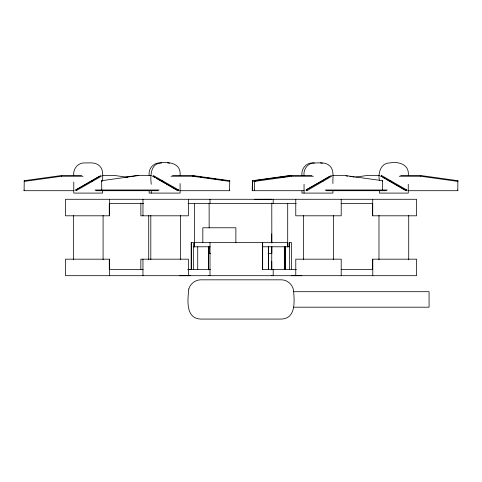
<?xml version="1.0" encoding="UTF-8"?>
<svg xmlns="http://www.w3.org/2000/svg" width="482" height="482" viewBox="0 0 482 482"><rect width="100%" height="100%" fill="white"/><g stroke="black" fill="none" stroke-linecap="round" stroke-linejoin="round"><path stroke-width="0.72" d="M109.287 215.803L109.287 203.416L143.763 203.416M109.414 199.283L109.414 215.803L65.504 215.803L65.504 199.283L416.569 199.283L416.569 215.803L372.652 215.803L372.652 203.416M140.858 203.036L140.858 215.803L188.39 215.803L188.39 199.283M142.961 215.803L142.961 199.283M210.001 203.416L210.001 199.283M268.486 269.311L268.504 246.784M273.192 203.416L273.192 199.283M284.717 269.498L284.717 246.784M284.91 269.498L284.91 246.784M295.773 199.283L295.773 215.803L341.208 215.803L341.208 199.283M372.652 269.498L372.652 259.171L416.569 259.171L416.569 275.692L65.504 275.692L65.504 259.171L109.48 259.171L109.48 275.692M372.785 275.692L372.785 259.171M372.719 215.803L372.719 199.283M101.624 181.413L101.63 180.696L138.732 175.532M101.756 189.992L101.756 190.703L101.63 180.696M382.479 181.413L382.479 180.696L345.239 175.532L332.562 175.532M73.975 190.703L24.106 190.703L24.227 180.696L61.473 175.532L81.603 175.532M179.726 190.703L229.595 190.703L229.721 180.696L192.619 175.532L172.484 175.532M311.878 175.532L289.646 175.532L252.405 180.696L252.279 190.703L304.25 190.703M252.279 190.703L252.405 180.696M254.502 180.696L254.508 181.413L291.749 176.249L291.743 175.532L254.502 180.696L254.376 190.703L254.376 189.992M407.899 190.703L457.773 190.703L457.894 180.696L420.798 175.532L400.663 175.532M154.656 177.352L152.746 176.249L153.372 175.532L178.702 189.992L178.292 190.703L177.78 190.703L166.314 184.082M152.957 176.249L162.193 181.413L162.609 180.696M381.545 175.532L380.919 176.249L381.545 175.532L406.88 189.992L406.465 190.703L405.958 190.703L386.016 179.196M381.129 176.249L390.366 181.413L390.782 180.696M75.698 189.992L100.949 175.532L101.365 176.249L76.114 190.703L75.698 189.992L99.485 176.255M322.579 180.696L331.224 175.532L331.64 176.249L306.895 190.703L306.383 190.703L305.974 189.992L322.579 180.696L322.988 181.413M306.624 189.613L329.134 176.617M83.097 176.249L61.473 176.249L24.233 181.413L24.227 180.696M125.501 177.081L136.629 175.532L151.408 175.532M252.405 181.413L256.129 180.895M282.946 177.177L284.434 176.972M355.776 177.081L366.904 175.532L379.581 175.532M161.645 162.934C150.384 163.049 150.227 176.135 151.252 184.275M314.457 162.94C307.962 162.826 303.118 169.23 304.052 175.466M254.617 199.307L271.776 199.283M210.688 253.478L209.194 253.478L209.182 246.712M268.119 253.393L271.848 253.393L271.836 246.627M102.286 175.532L114.963 175.532L127.628 177.292M170.996 176.249L192.625 176.249L229.727 181.413L229.721 180.696M291.749 176.249L313.372 176.249M399.174 176.249L420.798 176.249L457.9 181.413L457.894 180.696M95.014 189.992L159.078 189.992M178.195 189.992L178.702 189.992M325.29 189.992L382.612 189.992L382.606 190.703L382.479 180.696M382.786 189.992L387.251 189.992M406.368 189.992L406.88 189.992M95.755 190.703L158.325 190.703M326.031 190.703L386.504 190.703M187.95 203.416L296.207 203.416M341.166 203.416L372.719 203.416M271.703 233.903L271.703 242.892M193.222 246.784L210.309 246.784M262.57 246.784L289.471 246.784M187.92 269.504L190.631 269.498M143.178 269.498L109.287 269.498L109.287 259.171M187.95 269.498L210.532 269.498M296.448 269.498L262.612 269.498L262.648 242.651M341.172 269.498L372.785 269.498M179.491 275.704L190.637 275.692M293.544 291.7L429.07 291.7L429.07 307.191L293.544 307.191M291.429 275.692L301.822 275.704M320.428 162.94L322.446 163.199M167.609 162.934L169.628 163.199M346.118 175.948L347.606 176.153M349.842 176.466L351.33 176.671M352.824 176.876L354.312 177.081M193.487 175.948L194.975 176.153M197.198 176.466L198.68 176.671M200.169 176.876L201.651 177.081M203.88 177.394L205.362 177.599M207.585 177.912L209.074 178.117M210.556 178.322L212.779 178.635M214.267 178.84L215.749 179.045M217.978 179.352L219.461 179.563M220.943 179.768L223.172 180.075M224.654 180.286L226.136 180.491M390.366 181.413L406.465 190.703M382.829 177.352L384.744 178.454M162.193 181.413L178.292 190.703M156.566 178.454L165.675 183.714M306.48 189.992L306.895 190.703M92.303 180.696L92.713 181.413M76.204 189.992L76.62 190.703M271.764 275.343L271.788 275.692M208.573 275.343L208.598 275.692M271.806 269.637L271.77 261.238M208.616 269.637L208.579 246.465M457.767 189.992L457.773 190.703M420.798 175.532L420.798 176.249M289.646 175.532L289.646 176.249M229.595 189.992L229.595 190.703M192.619 175.532L192.625 176.249M61.473 175.532L61.473 176.249M24.1 189.992L24.106 190.703M271.715 269.908L271.77 246.465M208.519 269.908L208.513 246.639M271.782 203.043L271.836 242.868M209.122 203.127L209.158 227.926M408.718 215.43L408.718 259.738M408.272 175.466C409.628 164.585 398.692 161.193 389.817 162.94C380.756 162.838 377.804 173.219 379.424 180.605M408.272 184.275L408.272 193.089L379.424 193.089L379.424 190.884M378.979 215.43L378.979 259.738M341.208 275.692L341.208 259.171L295.773 259.171L295.773 275.692M333.363 215.43L333.363 259.738M332.929 183.546C332.502 177.731 334.544 170.604 329.881 165.959C325.229 161.362 318.156 163.344 312.354 162.94C305.859 162.826 301.015 169.23 301.955 175.466M332.929 190.884L332.929 193.089L301.955 193.089L301.955 190.884M304.052 184.275L304.052 193.089M303.624 215.43L303.624 259.738M291.562 269.498L291.562 242.651L289.043 242.651L289.043 246.784M289.471 242.651L289.471 269.498M287.706 203.416L287.706 246.971M287.501 246.784L287.501 242.651L194.565 242.651L194.565 246.784M285.284 246.784L285.284 269.498M284.344 246.784L284.344 269.498M273.192 269.498L273.192 275.692M268.534 246.784L268.534 269.311M262.666 242.651L262.666 269.498M235.873 242.651L235.873 227.781L202.826 227.781L202.826 242.651M210.001 242.651L210.001 275.692M197.722 246.784L197.722 269.498M194.367 203.416L194.367 246.971M193.65 269.498L193.65 242.651L191.155 242.651L191.155 269.498M191.613 242.651L191.613 269.498M188.39 275.692L188.39 259.171L140.858 259.171L140.858 269.685M180.545 215.43L180.545 259.738M180.099 175.466C181.322 163.145 169.043 161.5 159.542 162.934C153.047 162.832 148.215 169.236 149.149 175.466M180.099 183.546L180.099 193.089L149.149 193.089L149.149 190.884M151.252 190.884L151.252 193.089M150.806 215.43L150.806 259.738M148.709 215.43L148.709 259.738M142.961 259.171L142.961 275.692M103.088 215.43L103.088 259.738M102.654 181.34C102.509 176.183 103.757 169.983 99.611 165.959C95.544 161.844 89.357 163.079 84.181 162.934C77.686 162.826 72.842 169.23 73.782 175.466M102.654 190.884L102.654 193.089L73.782 193.089L73.782 182.076M73.348 215.43L73.348 259.738M188.793 289.007C187.727 299.455 185.221 318.56 200.765 319.066L281.307 319.066C295.647 318.638 294.46 302.395 293.695 292.219C293.737 285.585 287.935 279.783 281.307 279.825L200.765 279.825C195.288 279.855 190.239 283.723 188.793 289.007"/></g></svg>
